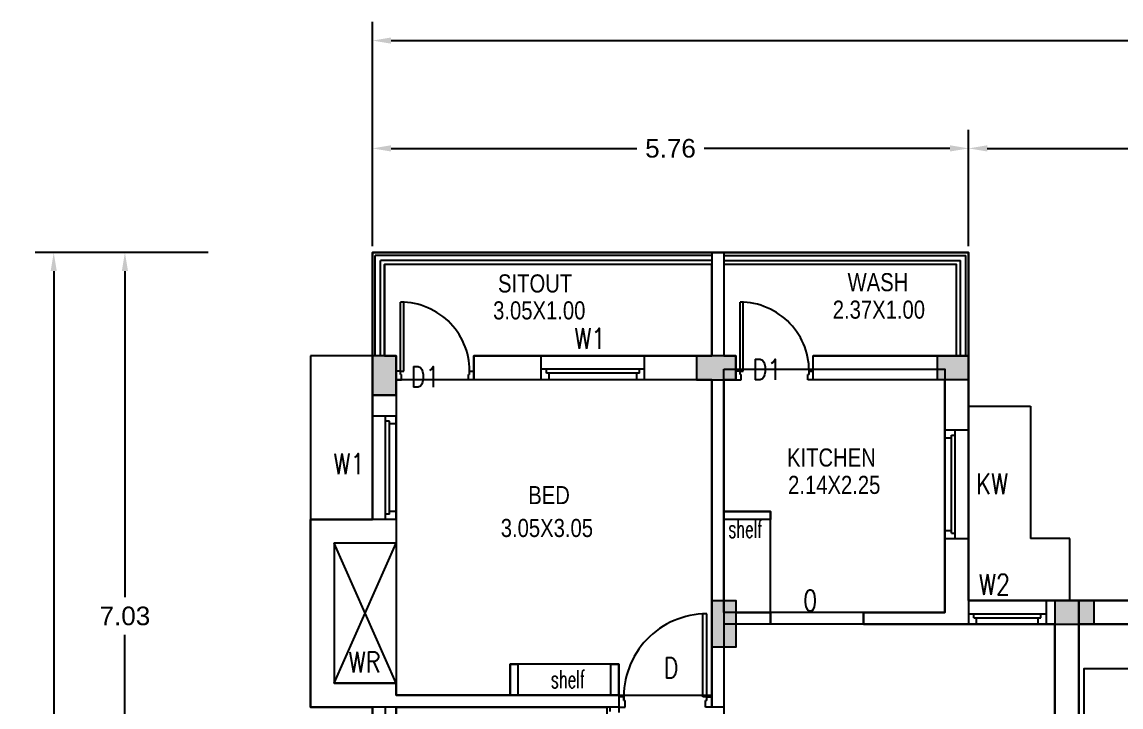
# Model space of a CAD drawing. Header units: metres. Extents: x 10 to 343, y 349 to 530.
# Drawn here: x 254.61 to 265.23, y 441.76 to 448.38 of the extents above; entities that cross this region are included whole.
import ezdxf

# ---------------------------------------------------------------- set-up
doc = ezdxf.new("R2010")
doc.units = ezdxf.units.M
for name, pattern in [('CENTER2', [1.125, 0.75, -0.125, 0.125, -0.125]), ('DASHED2', [0.375, 0.25, -0.125]), ('HIDDEN', [0.375, 0.25, -0.125])]:
    doc.linetypes.add(name, pattern=pattern)
for name, color, linetype in [('BLK_2_FLR_1_BLT_UP_AREA', 7, 'Continuous'), ('BLK_2_FLR_1_CARPET_AREA', 25, 'Continuous'), ('BLK_2_FLR_1_KITCHEN', 1, 'Continuous'), ('BLK_2_FLR_1_LIFT_1', 30, 'Continuous'), ('BLK_2_FLR_1_REGULAR_ROOM_1', 1, 'Continuous'), ('BLK_2_FLR_1_REGULAR_ROOM_3', 1, 'Continuous'), ('BLK_2_FLR_1_UNITFA_4', 234, 'Continuous'), ('BLK_2_FLR_1_WC_BATH_1', 223, 'Continuous'), ('BLK_2_FLR_2_BLT_UP_AREA', 7, 'Continuous'), ('BLK_2_FLR_2_CARPET_AREA', 25, 'Continuous'), ('BLK_2_FLR_2_KITCHEN', 1, 'Continuous'), ('BLK_2_FLR_2_LIFT_1', 30, 'Continuous'), ('BLK_2_FLR_2_REGULAR_ROOM_1', 1, 'Continuous'), ('BLK_2_FLR_2_REGULAR_ROOM_3', 1, 'Continuous'), ('BLK_2_FLR_2_UNITFA_8', 234, 'Continuous'), ('BLK_2_FLR_3_BLT_UP_AREA', 7, 'Continuous'), ('BLK_2_FLR_3_CARPET_AREA', 25, 'Continuous'), ('BLK_2_FLR_3_KITCHEN', 1, 'Continuous'), ('BLK_2_FLR_3_LIFT_1', 30, 'Continuous'), ('BLK_2_FLR_3_REGULAR_ROOM_1', 1, 'Continuous'), ('BLK_2_FLR_3_REGULAR_ROOM_3', 1, 'Continuous'), ('BLK_2_FLR_3_UNITFA_12', 234, 'Continuous'), ('BLK_2_FLR_4_BLT_UP_AREA', 7, 'Continuous'), ('BLK_2_FLR_4_CARPET_AREA', 25, 'Continuous'), ('BLK_2_FLR_4_KITCHEN', 1, 'Continuous'), ('BLK_2_FLR_4_LIFT_1', 30, 'Continuous'), ('BLK_2_FLR_4_REGULAR_ROOM_1', 1, 'Continuous'), ('BLK_2_FLR_4_REGULAR_ROOM_3', 1, 'Continuous'), ('BLK_2_FLR_4_UNITFA_16', 234, 'Continuous'), ('BLK_2_FLR_4_WC_BATH_1', 223, 'Continuous'), ('S-COLUMN HATCH', 35, 'HIDDEN'), ('S-COLUMN LINE', 41, 'HIDDEN')]:
    doc.layers.add(name, color=color, linetype=linetype)
doc.styles.add('m', font='micross.ttf', dxfattribs={"width": 0.9, "height": 350})
doc.styles.get("Standard").update_dxf_attribs({"font": 'arial.ttf'})
doc.styles.add('style13', font='romans.shx', dxfattribs={"width": 0.75, "height": 250})
doc.styles.add('style6', font='romans.shx', dxfattribs={"width": 0.8})
doc.dimstyles.get("Standard").update_dxf_attribs({"dimtxt": 0.18, "dimasz": 0.18, "dimexe": 0.18, "dimexo": 0.0625, "dimgap": 0.09, "dimtad": 0, "dimtih": 1, "dimtoh": 1, "dimzin": 0, "dimdsep": 46, "dimtxsty": 'Standard', "dimcen": 0.09, "dimadec": 0, "dimazin": 0, "dimtfac": 1, "dimtofl": 0, "dimtmove": 0, "dimatfit": 3, "dimfxl": 0, "dimtolj": 1, "dimtzin": 0, "dimarcsym": 0})

# ---------------------------------------------------------------- blocks, each defined once
blk = doc.blocks.new('A$C2FFF6C69')
at = {"layer": 'S-COLUMN HATCH', "linetype": 'ByBlock'}
for points in [[(230, -380), (0, -380), (0, 0), (230, 0)], [(5460, 0), (5760, 0), (5760, -230), (5460, -230)], [(3510, -2.328306e-10), (3510, -230.0000000002328), (3130, -230.0000000002328), (3130, -2.328306e-10)], [(3280, -2364.999999970198), (3510, -2364.999999970198), (3510, -2814.999999970197), (3280, -2814.999999970197)], [(6975.000000044703, -2364.999999922234), (6975.000000044703, -2594.999999922235), (6595.000000044703, -2594.999999922235), (6595.000000044703, -2364.999999922234)]]:
    blk.add_hatch(color=256, dxfattribs=at).paths.add_polyline_path(points)
at = {"layer": 'S-COLUMN LINE', "linetype": 'ByBlock'}
for points in [[(0, -380), (230, -380), (230, 0), (0, 0)], [(5460, 0), (5760, 0), (5760, -230), (5460, -230)], [(3510, -230.0000000002328), (3510, -2.328306e-10), (3130, -2.328306e-10), (3130, -230.0000000002328)], [(3280, -2364.999999970198), (3510, -2364.999999970198), (3510, -2814.999999970197), (3280, -2814.999999970197)], [(6975.000000044703, -2594.999999922235), (6975.000000044703, -2364.999999922234), (6595.000000044703, -2364.999999922234), (6595.000000044703, -2594.999999922235)]]:
    blk.add_lwpolyline(points, close=True, dxfattribs=at)
blk = doc.blocks.new('*D38')
at = {"color": 0, "lineweight": -2, "ltscale": 400}
for p, q in [((257.9947061836608, 446.2141564906225), (257.9947061836608, 447.3389048717753)), ((263.7547061843686, 446.2141564906225), (263.7547061843686, 447.3389048717753)), ((258.1747061836608, 447.1589048717753), (260.5509885851061, 447.1589048717753)), ((263.5747061843686, 447.1589048717753), (261.1984237829233, 447.1589048717753))]:
    blk.add_line(p, q, dxfattribs=at)
at = {"color": 0, "ltscale": 400}
for points in [[(258.1747061836608, 447.1889048717753), (258.1747061836608, 447.1289048717753), (257.9947061836608, 447.1589048717753)], [(263.5747061843686, 447.1889048717753), (263.5747061843686, 447.1289048717753), (263.7547061843686, 447.1589048717753)]]:
    blk.add_solid(points, dxfattribs=at)
at = {"layer": 'Defpoints', "color": 0, "ltscale": 400}
for p in [(263.7547061843686, 447.1589048717753), (257.9947061836608, 446.1516564906227), (263.7547061843686, 446.1516564906227)]:
    blk.add_point(p, dxfattribs=at)
at = {"color": 0, "ltscale": 400, "insert": (260.8747061840147, 447.1589048717753), "char_height": 0.18, "attachment_point": 5}
blk.add_mtext('\\A1;5.76', dxfattribs=at)
blk = doc.blocks.new('*D39')
at = {"color": 0, "lineweight": -2, "ltscale": 400}
for p, q in [((263.7547061843686, 446.2141564906225), (263.7547061843686, 447.3389048717753)), ((268.1747061842941, 446.2141564906225), (268.1747061842941, 447.3389048717753)), ((263.9347061843686, 447.1589048717753), (265.6382259660503, 447.1589048717753)), ((267.9947061842941, 447.1589048717753), (266.2911864026124, 447.1589048717753))]:
    blk.add_line(p, q, dxfattribs=at)
at = {"color": 0, "ltscale": 400}
for points in [[(263.9347061843686, 447.1889048717753), (263.9347061843686, 447.1289048717753), (263.7547061843686, 447.1589048717753)], [(267.9947061842941, 447.1889048717753), (267.9947061842941, 447.1289048717753), (268.1747061842941, 447.1589048717753)]]:
    blk.add_solid(points, dxfattribs=at)
at = {"layer": 'Defpoints', "color": 0, "ltscale": 400}
for p in [(268.1747061842941, 447.1589048717753), (263.7547061843686, 446.1516564906227), (268.1747061842941, 446.1516564906227)]:
    blk.add_point(p, dxfattribs=at)
at = {"color": 0, "ltscale": 400, "insert": (265.9647061843314, 447.1589048717753), "char_height": 0.18, "attachment_point": 5}
blk.add_mtext('\\A1;4.42', dxfattribs=at)
blk = doc.blocks.new('*D5')
at = {"color": 0, "lineweight": -2, "ltscale": 400}
for p, q in [((257.9947061836608, 446.2141564906225), (257.9947061836608, 448.3815164525832)), ((273.9347061840707, 446.2141564906225), (273.9347061840707, 448.3815164525832)), ((258.1747061836608, 448.201516452583), (265.5798426095137, 448.201516452583)), ((273.7547061840706, 448.201516452583), (266.3495697582177, 448.201516452583))]:
    blk.add_line(p, q, dxfattribs=at)
at = {"color": 0, "ltscale": 400}
for points in [[(258.1747061836608, 448.231516452583), (258.1747061836608, 448.171516452583), (257.9947061836608, 448.201516452583)], [(273.7547061840706, 448.231516452583), (273.7547061840706, 448.171516452583), (273.9347061840707, 448.201516452583)]]:
    blk.add_solid(points, dxfattribs=at)
at = {"layer": 'Defpoints', "color": 0, "ltscale": 400}
for p in [(273.9347061840707, 448.201516452583), (257.9947061836608, 446.1516564906227), (273.9347061840707, 446.1516564906227)]:
    blk.add_point(p, dxfattribs=at)
at = {"color": 0, "ltscale": 400, "insert": (265.9647061838657, 448.201516452583), "char_height": 0.18, "attachment_point": 5}
blk.add_mtext('\\A1;15.94', dxfattribs=at)
blk = doc.blocks.new('*D6')
at = {"color": 0, "lineweight": -2, "ltscale": 400}
for p, q in [((256.4072061832884, 446.1516564906228), (255.4229019541933, 446.1516564906228)), ((255.6029019541933, 445.9716564906228), (255.6029019541933, 442.8186210200569)), ((255.6029019541933, 439.3016564908277), (255.6029019541933, 442.4546919613937)), ((256.4072061842197, 439.1216564908277), (255.4229019541933, 439.1216564908277))]:
    blk.add_line(p, q, dxfattribs=at)
at = {"color": 0, "ltscale": 400}
for points in [[(255.5729019541933, 445.9716564906228), (255.6329019541933, 445.9716564906228), (255.6029019541933, 446.1516564906228)], [(255.5729019541933, 439.3016564908277), (255.6329019541933, 439.3016564908277), (255.6029019541933, 439.1216564908277)]]:
    blk.add_solid(points, dxfattribs=at)
at = {"layer": 'Defpoints', "color": 0, "ltscale": 400}
for p in [(256.4697061832884, 446.1516564906228), (255.6029019541933, 439.1216564908277), (256.4697061842197, 439.1216564908277)]:
    blk.add_point(p, dxfattribs=at)
at = {"color": 0, "ltscale": 400, "insert": (255.6029019541933, 442.6366564907251), "char_height": 0.18, "attachment_point": 5}
blk.add_mtext('\\A1;7.03', dxfattribs=at)
blk = doc.blocks.new('*D7')
at = {"color": 0, "lineweight": -2, "ltscale": 400}
for p, q in [((256.4072061832884, 446.1516564906228), (254.7350983942567, 446.1516564906228)), ((254.9150983942567, 445.9716564906228), (254.9150983942567, 436.9885596284406)), ((254.9150983942567, 427.6416564906787), (254.9150983942567, 436.6247533528608)), ((256.4072061832884, 427.4616564906787), (254.7350983942567, 427.4616564906787))]:
    blk.add_line(p, q, dxfattribs=at)
at = {"color": 0, "ltscale": 400}
for points in [[(254.8850983942567, 445.9716564906228), (254.9450983942567, 445.9716564906228), (254.9150983942567, 446.1516564906228)], [(254.8850983942567, 427.6416564906787), (254.9450983942567, 427.6416564906787), (254.9150983942567, 427.4616564906787)]]:
    blk.add_solid(points, dxfattribs=at)
at = {"layer": 'Defpoints', "color": 0, "ltscale": 400}
for p in [(256.4697061832884, 446.1516564906228), (254.9150983942567, 427.4616564906787), (256.4697061832884, 427.4616564906787)]:
    blk.add_point(p, dxfattribs=at)
at = {"color": 0, "ltscale": 400, "insert": (254.9150983942567, 436.8066564906507), "char_height": 0.18, "attachment_point": 5}
blk.add_mtext('\\A1;18.69', dxfattribs=at)

msp = doc.modelspace()

# ---------------------------------------------------------------- linework, layer by layer
at = {"ltscale": 400}
for p, q in [((261.2747061839216, 446.1516564906227), (257.9947061836608, 446.1516564906227)), ((257.9947061836608, 445.1516564906227), (257.9947061836608, 446.1516564906227)), ((261.3897061841451, 446.1516564906227), (261.2747061839216, 446.1516564906227)), ((261.2747061839216, 446.1516564906227), (261.2747061839216, 445.1516564906227)), ((261.3897061841451, 446.1516564906227), (261.3897061841451, 445.1516564906227)), ((263.7547061843686, 446.1516564906227), (261.3897061841451, 446.1516564906227)), ((263.7547061843686, 445.1516564906227), (263.7547061843686, 446.1516564906227)), ((258.0222061844431, 445.1516564906227), (258.0222061844431, 446.1241564907716)), ((261.2747061839216, 446.1241564907716), (258.0222061844431, 446.1241564907716)), ((258.0722061842569, 445.1516564906227), (258.0722061842569, 446.0741564909579)), ((261.2747061839216, 446.0741564909579), (258.0722061842569, 446.0741564909579)), ((261.2747061839216, 446.0366564908647), (258.1097061838843, 446.0366564908647)), ((258.1097061838843, 445.1516564906227), (258.1097061838843, 446.0366564908647)), ((261.3897061841451, 446.1241564907716), (263.7272061845176, 446.1241564907716)), ((261.3897061841451, 446.0741564909579), (263.6772061837726, 446.0741564909579)), ((263.6397061841451, 446.0366564908647), (261.3897061841451, 446.0366564908647)), ((263.6397061841451, 445.1516564906227), (263.6397061841451, 446.0366564908647)), ((263.6772061837726, 445.1516564906227), (263.6772061837726, 446.0741564909579)), ((263.7272061845176, 445.1516564906227), (263.7272061845176, 446.1241564907716)), ((258.2247061841079, 445.1516564906227), (257.9947061836608, 445.1516564906227)), ((257.9947061836608, 444.7716564907343), (257.9947061836608, 445.1516564906227)), ((258.2247061841079, 444.7716564907343), (258.2247061841079, 445.1516564906227)), ((258.9747061841078, 445.1516564906227), (258.9747061841078, 444.9216564906412)), ((259.6247061844804, 445.1516564906227), (258.9747061841078, 445.1516564906227)), ((259.6247061844804, 444.9216564906412), (259.6247061844804, 445.1516564906227)), ((259.6247061844804, 444.9216564906412), (259.6247061844804, 445.1516564910882)), ((261.2747061839216, 445.1516564906227), (260.6247061844804, 445.1516564906227)), ((260.6247061844804, 444.9216564906412), (260.6247061844804, 445.1516564906227)), ((261.5047061834373, 445.1516564906227), (261.3897061841451, 445.1516564906227)), ((261.5047061834373, 444.9216564906412), (261.5047061834373, 445.1516564906227)), ((263.7547061834373, 445.1516564906227), (262.2547061843686, 445.1516564906227)), ((262.2547061843686, 444.9216564906412), (262.2547061843686, 445.1516564906227)), ((263.7547061843686, 445.1516564906227), (263.7547061843686, 444.4366564907716)), ((259.6247061844804, 444.9216564906412), (258.9747061841078, 444.9216564906412)), ((261.2747061839216, 444.9216564906412), (260.6247061844804, 444.9216564906412)), ((261.2747061839216, 444.9216564906412), (261.2747061839216, 441.756656490604)), ((261.3897061841451, 444.9216564906412), (261.3897061841451, 441.756656490604)), ((261.5047061834373, 444.9216564906412), (261.3897061841451, 444.9216564906412)), ((263.5247061839216, 444.9216564906412), (262.2547061843686, 444.9216564906412)), ((263.5247061839216, 444.9216564906412), (263.5247061839216, 444.4366564907716)), ((258.2247061841079, 444.7716564907343), (257.9947061836608, 444.7716564907343)), ((257.9947061836608, 444.5716564910137), (257.9947061836608, 444.7716564907343)), ((258.2247061841079, 444.7716564907343), (258.2247061841079, 444.5716564910137)), ((257.9947061836608, 444.5716564910137), (258.2247061841079, 444.5716564910137)), ((263.5247061839216, 444.4366564907716), (263.7547061843686, 444.4366564907716)), ((263.5247061839216, 444.4366564907716), (263.7547061843686, 444.4366564907716)), ((261.3897061841451, 443.6466564907343), (261.8397061843314, 443.6466564907343)), ((261.8397061843314, 443.6466564907343), (261.3897061841451, 443.6466564907343)), ((261.8397061843314, 443.6466564907343), (261.3897061841451, 443.6466564907343)), ((261.8397061843314, 443.5716564910137), (261.8397061843314, 443.6466564907343)), ((257.3947061840333, 443.5716564910137), (257.3947061840333, 441.756656490604)), ((258.2247061841079, 443.5716564910137), (257.3947061840333, 443.5716564910137)), ((258.2247061841079, 443.5716564910137), (258.2247061841079, 443.3416564910324)), ((261.8397061843314, 443.5716564910137), (261.3897061841451, 443.5716564910137)), ((261.8397061843314, 442.6716564906412), (261.8397061843314, 443.5716564910137)), ((263.5247061839216, 443.3866564909578), (263.5247061839216, 442.6716564906412)), ((263.5247061839216, 443.3866564909578), (263.7547061843686, 443.3866564909578)), ((263.7547061843686, 443.3866564909578), (263.7547061843686, 442.5566564908833)), ((257.6247061844804, 443.3416564910324), (257.6247061844804, 441.986656491051)), ((258.2247061841079, 443.3416564910324), (257.6247061844804, 443.3416564910324)), ((264.5897061843314, 442.7866564908647), (264.5897061843314, 439.4666564910323)), ((264.5897061843314, 442.7866564908647), (264.8197061838471, 442.7866564908647)), ((264.8197061838471, 442.7866564908647), (264.8197061838471, 439.4666564910323)), ((267.1097061838843, 442.7866564908647), (264.8197061838471, 442.7866564908647)), ((261.8397061843314, 442.6716564906412), (261.5047061834373, 442.6716564906412)), ((261.8397061843314, 442.5566564908833), (261.8397061843314, 442.6716564906412)), ((262.7397061837726, 442.6716564906412), (262.7397061837726, 442.5566564908833)), ((262.7397061837726, 442.6716564906412), (263.5247061839216, 442.6716564906412)), ((262.7397061837726, 442.6716564906412), (262.7397061837726, 442.5566564908833)), ((262.7397061837726, 442.6716564906412), (263.5247061839216, 442.6716564906412)), ((261.8397061843314, 442.5566564908833), (261.5047061834373, 442.5566564908833)), ((262.7397061837726, 442.5566564908833), (263.7547061834373, 442.5566564908833)), ((262.7397061837726, 442.5566564908833), (263.7547061834373, 442.5566564908833)), ((267.1097061838843, 442.5566564908833), (264.8197061838471, 442.5566564908833)), ((259.3247061837353, 442.1716564906412), (259.3247061837353, 441.8716564908274)), ((259.3997061839216, 442.1716564906412), (259.3247061837353, 442.1716564906412)), ((260.2997061842941, 442.1716564906412), (259.3997061839216, 442.1716564906412)), ((259.3997061839216, 442.1716564906412), (259.3997061839216, 441.8716564908274)), ((260.2997061842941, 441.8716564908274), (260.2997061842941, 442.1716564906412)), ((260.3747061844804, 442.1716564906412), (260.2997061842941, 442.1716564906412)), ((260.3747061844804, 441.8716564908274), (260.3747061844804, 442.1716564906412)), ((258.2247061841079, 441.986656491051), (257.6247061844804, 441.986656491051)), ((258.2247061841079, 441.8716564908274), (258.2247061841079, 441.986656491051)), ((260.3747061844804, 441.8716564908274), (258.2247061841079, 441.8716564908274)), ((260.3747061844804, 441.8716564908274), (260.3747061844804, 441.756656490604)), ((260.3747061844804, 441.756656490604), (257.3947061840333, 441.756656490604)), ((261.3897061841451, 441.756656490604), (261.2747061839216, 441.756656490604))]:
    msp.add_line(p, q, dxfattribs=at)
for p, q in [((258.266372850777, 445.0049898239845), (258.266372850731, 445.6723884517974)), ((258.2976228507808, 445.0049898239845), (258.2976228507396, 445.6716564317493)), ((261.5463728501065, 445.0049898239845), (261.5463728500604, 445.6723884517974)), ((261.5776228501102, 445.0049898239845), (261.577622850069, 445.6716564317493)), ((260.6247061844804, 445.1516564906227), (259.6247061844804, 445.1516564910882)), ((258.2663728507795, 445.0049898239845), (258.2247061841079, 445.0049898239845)), ((258.2663728507795, 444.9737398239808), (258.2663728507795, 445.0049898239845)), ((258.266372850777, 445.0049898239845), (258.2976228507808, 445.0049898239845)), ((258.2663728507795, 444.9737398239808), (258.2767895174474, 444.9737398239808)), ((258.2767895174474, 444.9216564906412), (258.2767895174474, 444.9737398239808)), ((258.9330395175256, 444.9737398239808), (258.9226228508577, 444.9737398239808)), ((258.9226228508577, 444.9216564906412), (258.9226228508577, 444.9737398239808)), ((258.9330395175256, 445.0049898239845), (258.9747061841972, 445.0049898239845)), ((258.9330395175256, 444.9737398239808), (258.9330395175256, 445.0049898239845)), ((260.6247061844804, 445.0238787130103), (259.6247061844804, 445.0238787130103)), ((259.6758172949665, 444.985545379913), (259.6758172949665, 445.0238787130103)), ((260.5735950730629, 444.985545379913), (259.6758172949665, 444.985545379913)), ((259.7013728506752, 444.9216564906412), (259.7013728506752, 444.985545379913)), ((260.5480395173543, 444.9216564906412), (260.5480395173543, 444.985545379913)), ((260.5735950730629, 444.985545379913), (260.5735950730629, 445.0238787130103)), ((261.5463728501089, 445.0049898239845), (261.5047061834373, 445.0049898239845)), ((261.5463728501089, 444.9737398239808), (261.5463728501089, 445.0049898239845)), ((261.5463728501065, 445.0049898239845), (261.5776228501102, 445.0049898239845)), ((261.5463728501089, 444.9737398239808), (261.5567895167769, 444.9737398239808)), ((261.5567895167769, 444.9216564906412), (261.5567895167769, 444.9737398239808)), ((262.2130395168551, 444.9737398239808), (262.2026228501872, 444.9737398239808)), ((262.2026228501872, 444.9216564906412), (262.2026228501872, 444.9737398239808)), ((262.2130395168551, 445.0049898239845), (262.2547061835267, 445.0049898239845)), ((262.2130395168551, 444.9737398239808), (262.2130395168551, 445.0049898239845)), ((258.2247061841079, 444.9216564906412), (258.2767895174474, 444.9216564906412)), ((258.9747061841972, 444.9216564906412), (258.9226228508577, 444.9216564906412)), ((260.6247061844804, 444.9216564906412), (259.6247061844804, 444.9216564906412)), ((261.5047061834373, 444.9216564906412), (261.5567895167769, 444.9216564906412)), ((262.2547061835267, 444.9216564906412), (262.2026228501872, 444.9216564906412)), ((257.9947061836608, 443.5716564910137), (257.9947061836608, 444.5716564910137)), ((258.1224839622044, 443.5716564910137), (258.1224839622044, 444.5716564910137)), ((258.2247061841079, 443.5716564910137), (258.2247061841079, 444.5716564910137)), ((258.1608172953017, 444.5205453795963), (258.1224839622044, 444.5205453795963)), ((258.1608172953017, 443.6227676019655), (258.1608172953017, 444.5205453795963)), ((258.2247061841079, 444.4949898243534), (258.1608172953017, 444.4949898243534)), ((263.5247061839216, 443.3866564909578), (263.5247061839216, 444.4366564907716)), ((263.6269284058251, 443.3866564909578), (263.6269284067564, 444.4366564907716)), ((263.7547061843686, 443.3866564909578), (263.7547061843686, 444.4366564907716)), ((263.5247061839216, 444.3599898241111), (263.5885950727277, 444.3599898241111)), ((263.5885950727277, 443.4377676019096), (263.5885950727277, 444.3855453798199)), ((263.5885950727277, 444.3855453798199), (263.6269284067564, 444.3855453798199)), ((258.1608172953017, 443.6227676019655), (258.1224839622044, 443.6227676019655)), ((258.2247061841079, 443.6483231576742), (258.1608172953017, 443.6483231576742)), ((263.5247061839216, 443.4633231576183), (263.5885950727277, 443.4633231576183)), ((263.5885950727277, 443.4377676019096), (263.6269284067564, 443.4377676019096)), ((263.7547061843686, 442.7866564908647), (264.5047061843686, 442.7866564908647)), ((261.1872061839245, 441.856656490604), (261.1872061839739, 442.6566564198263)), ((261.2247061839245, 441.856656490604), (261.2247061839798, 442.6575348438842)), ((263.7547061843686, 442.6588787132525), (264.5047061843686, 442.6588787132525)), ((263.8058172948547, 442.6205453796894), (263.8058172948547, 442.6588787132525)), ((264.4535950729512, 442.6205453796894), (264.4535950729512, 442.6588787132525)), ((263.7547061843686, 442.5566564908833), (264.5047061843686, 442.5566564908833)), ((263.8058172948547, 442.6205453796894), (264.4535950729512, 442.6205453796894)), ((263.8313728505634, 442.5566564908833), (263.8313728505634, 442.6205453796894)), ((264.4280395172425, 442.5566564908833), (264.4280395172425, 442.6205453796894)), ((260.4247061839215, 441.856656490604), (260.3747061839216, 441.856656490604)), ((260.4247061839215, 441.8191564906039), (260.4247061839215, 441.856656490604)), ((260.4247061839215, 441.8191564906039), (260.4372061839216, 441.8191564906039)), ((260.4372061839216, 441.756656490604), (260.4372061839216, 441.8191564906039)), ((261.2247061839245, 441.856656490604), (261.1872061839245, 441.856656490604)), ((261.2247061839216, 441.8191564906039), (261.2122061839216, 441.8191564906039)), ((261.2122061839216, 441.756656490604), (261.2122061839216, 441.8191564906039)), ((261.2247061839216, 441.856656490604), (261.2747061839216, 441.856656490604)), ((261.2247061839216, 441.8191564906039), (261.2247061839216, 441.856656490604)), ((257.9947061836608, 441.0066564906039), (257.9947061836608, 441.756656490604)), ((258.2247061841079, 441.0066564906039), (258.2247061841079, 441.756656490604)), ((260.2913728511371, 441.7149898239323), (260.2913728511371, 441.756656490604)), ((260.3747061839216, 441.756656490604), (260.4372061839216, 441.756656490604)), ((260.3747061844804, 441.756656490604), (260.3747061844804, 441.7045731572644)), ((261.2747061839216, 441.756656490604), (261.2122061839216, 441.756656490604))]:
    msp.add_line(p, q)
at = {"linetype": 'DASHED2', "ltscale": 400}
for p, q in [((257.9947061836608, 445.1516564906227), (257.3947061840333, 445.1516564906227)), ((257.3947061840333, 445.1516564906227), (257.3947061840333, 443.5716564910137)), ((263.7547061843686, 444.666656490753), (264.3547061839961, 444.666656490753)), ((264.3547061839961, 444.666656490753), (264.3547061839961, 443.3866564909578)), ((264.7347061838843, 443.3866564904922), (264.3547061839961, 443.3866564904922)), ((264.7347061838843, 442.7866564908647), (264.7347061838843, 443.3866564904922)), ((258.1224839622044, 441.0066564906039), (258.1224839622044, 441.756656490604))]:
    msp.add_line(p, q, dxfattribs=at)
at = {"linetype": 'CENTER2', "ltscale": 400}
for p, q in [((257.6247061844804, 441.986656491051), (258.2247061841079, 443.3416564910324)), ((258.2247061841079, 441.986656491051), (257.6247061844804, 443.3416564910324))]:
    msp.add_line(p, q, dxfattribs=at)
at = {"ltscale": 400}
for points in [[(261.3897061841451, 445.1516564906227), (261.5047061843686, 445.1516564906227), (261.5047061843686, 444.9216564906412), (261.3897061841451, 444.9216564906412)], [(261.3897061841451, 445.1516564906227), (261.5047061834373, 445.1516564906227), (261.5047061834373, 444.9216564906412), (261.3897061841451, 444.9216564906412)], [(261.3897061841451, 445.1516564906227), (261.5047061834373, 445.1516564906227), (261.5047061834373, 444.9216564906412), (261.3897061841451, 444.9216564906412)], [(264.5897061843314, 442.7866564908647), (264.5047061843686, 442.7866564908647), (264.5047061843686, 442.5566564908833), (264.5897061843314, 442.5566564908833)]]:
    msp.add_lwpolyline(points, dxfattribs=at)
msp.add_lwpolyline([(267.0597061840706, 442.127157561353), (264.8697061836608, 442.127157561353), (264.8697061836608, 440.3166564911255), (267.0597061840706, 440.3166564911255)], close=True, dxfattribs=at)
at = {"linetype": 'HIDDEN', "ltscale": 400}
for centre, radius, start, end in [((258.2663728100584, 445.004989728844), 0.6673987229517584, 357.3162332037298, 89.99999652602087), ((261.5463728093878, 445.004989728844), 0.6673987229517584, 357.3162332037298, 89.99999652602087), ((261.2247062327869, 441.8566563764354), 0.8008784674466379, 90.00000347405731, 182.6837667962738)]:
    msp.add_arc(centre, radius, start, end, dxfattribs=at)
at = {"layer": 'BLK_2_FLR_1_BLT_UP_AREA', "color": 7}
msp.add_lwpolyline([(257.9947061836608, 439.1216564908274), (257.9947061836608, 441.756656490604), (257.3947061840333, 441.756656490604), (257.3947061840333, 443.5716564910137), (257.9947061836608, 443.5716564910137), (257.9947061836608, 446.1516564906227), (257.9947061836608, 446.1516564906227), (263.7547061843686, 446.1516564906227), (263.7547061843686, 442.7866564908647), (268.1747061842941, 442.7866564908647), (268.1747061842941, 446.1516564906227), (273.9347061840707, 446.1516564906227), (273.9347061840707, 443.5716564910137), (274.5347061836981, 443.5716564910137), (274.5347061836981, 441.756656490604), (273.9347061840707, 441.756656490604), (273.9347061840707, 439.1216564908274)], dxfattribs=at)
at = {"layer": 'BLK_2_FLR_1_CARPET_AREA', "color": 7, "ltscale": 400}
msp.add_lwpolyline([(264.5897061837055, 439.4666564910324), (264.5897061837055, 442.5566564907003), (262.7397061840781, 442.5566564908833), (262.7397061840781, 442.6716564906412), (263.524706184227, 442.6716564906412), (263.524706184227, 444.9216564906225), (262.2547061838322, 444.9216564906412), (262.2547061837428, 445.1516564906227), (263.6397061844506, 445.1516564906227), (263.6397061844506, 446.0366564908647), (261.3897061844506, 446.0366564908647), (261.3897061844506, 445.1516564906227), (261.5047061839663, 445.1516564906223), (261.5047061839663, 444.9216564906224), (261.3897061844506, 444.9216564906224), (261.3897061835193, 443.6466564907343), (261.8397061837055, 443.6466564907343), (261.8397061837055, 443.5716564910137), (261.3897061844506, 443.5716564910137), (261.3897061844506, 442.7866564906524), (261.5047061839663, 442.7866564906524), (261.5047061839663, 442.6716564906412), (261.8397061837055, 442.6716564906412), (261.8397061837055, 442.5566564908833), (261.5047061839663, 442.5566564908833), (261.5047061839663, 442.3366564906523), (261.3897061844506, 442.3366564906523), (261.3897061844506, 441.756656490604), (261.2747061842271, 441.7566564906039), (261.2747061842271, 444.9216564906224), (258.9747061845027, 444.9216564906412), (258.9747061844133, 445.1516564906227), (261.2747061842271, 445.1516564906227), (261.2747061842271, 446.0366564908647), (258.1097061841898, 446.0366564908647), (258.1097061841898, 445.1516564906227), (258.2247061839663, 445.1516564906227), (258.2247061844133, 443.3416564910324), (257.6247061838545, 443.3416564910324), (257.6247061838545, 441.986656491051), (258.224706183482, 441.986656491051), (258.2247061844133, 441.8716564908274), (259.3247061840408, 441.8716564908274), (259.3247061840408, 442.1716564906412), (259.3997061842271, 442.1716564906412), (259.3997061842271, 441.8716564908274), (260.2997061836683, 441.8716564908274), (260.2997061836683, 442.1716564906412), (260.3747061842271, 442.1716564906412), (260.3747061842271, 441.756656490604), (258.2247061844133, 441.756656490604), (258.2247061844133, 440.5566564908832)], dxfattribs=at)
at = {"layer": 'BLK_2_FLR_1_KITCHEN', "color": 1, "ltscale": 0.5}
msp.add_lwpolyline([(261.3897061841451, 445.022994236255), (263.5247061839216, 445.022994236255), (263.5247061839216, 442.6716564906412), (261.3897061841451, 442.6716564906412)], close=True, dxfattribs=at)
at = {"layer": 'BLK_2_FLR_1_LIFT_1', "color": 30}
msp.add_lwpolyline([(264.8197061838471, 442.5566564910561), (267.1097061838843, 442.5566564910561), (267.1097061838843, 440.2666564916676), (264.8197061838471, 440.2666564916676)], close=True, dxfattribs=at)
at = {"layer": 'BLK_2_FLR_1_REGULAR_ROOM_1', "color": 1, "ltscale": 0.5}
msp.add_lwpolyline([(261.3897061836981, 438.2866564908647), (264.5897061832585, 438.2866564908647), (264.5897061832585, 442.5566564907003), (261.3897061836981, 442.5566564907003)], close=True, dxfattribs=at)
at = {"layer": 'BLK_2_FLR_1_REGULAR_ROOM_3', "color": 1, "ltscale": 0.5}
msp.add_lwpolyline([(258.2247061836608, 441.8716564908274), (261.2747061834745, 441.8716564908274), (261.2747061834745, 444.9216564906224), (258.2247061836608, 444.9216564906224)], close=True, dxfattribs=at)
at = {"layer": 'BLK_2_FLR_1_UNITFA_4', "color": 234, "ltscale": 0.5}
msp.add_lwpolyline([(258.1097061838843, 436.6916564911255), (258.1097061838196, 436.9916563778388), (259.6347063610975, 436.9916564531177), (259.6347060073515, 436.3916565284855), (261.5047061843686, 436.3916564532066), (261.5047061843686, 438.0566564156045), (264.8197061838471, 438.0566564156045), (264.8197061838471, 442.7866564154214), (263.7547061843686, 442.7866564154214), (263.7547061843686, 446.1516564153437), (257.9947061836608, 446.1516564906227), (257.9947061836608, 443.5716564910137), (257.3947061840333, 443.5716564910138), (257.3947061840333, 441.756656490604), (257.9947061836608, 441.7566564153251), (257.9947061836608, 439.1216564155485), (256.4697061842196, 439.1216564908274), (256.4697061836143, 436.6916564153809), (258.1097061838843, 436.6916564911255), (258.1097061841899, 436.6916564911255)], close=True, dxfattribs=at)
at = {"layer": 'BLK_2_FLR_1_WC_BATH_1', "color": 223, "ltscale": 0.5}
msp.add_lwpolyline([(260.259706183631, 441.756656490604), (260.259706183631, 440.3866564909579), (258.2247061841079, 440.3866564909579), (258.2247061841079, 441.756656490604)], close=True, dxfattribs=at)
at = {"layer": 'BLK_2_FLR_2_BLT_UP_AREA', "color": 7}
msp.add_lwpolyline([(257.3947061840333, 441.7566564153251), (257.3947061840333, 443.5716564157348), (257.9947061836608, 443.5716564157348), (257.9947061836608, 446.1516564153437), (257.9947061836608, 446.1516564153437), (263.7547061843686, 446.1516564153437), (263.7547061843686, 442.7866564155858), (268.1747061842941, 442.7866564155858), (268.1747061842941, 446.1516564153437), (273.934706184071, 446.1516564153437), (273.934706184071, 443.5716564157348), (274.5347061836985, 443.5716564157348), (274.5347061836985, 441.7566564153251)], dxfattribs=at)
at = {"layer": 'BLK_2_FLR_2_CARPET_AREA', "color": 7, "ltscale": 400}
for points in [[(261.2747061842272, 441.7566564153248), (261.2747061842272, 444.9216564153432), (258.974706184503, 444.9216564153623), (258.9747061844134, 445.1516564153437), (261.2747061842272, 445.1516564153437), (261.2747061842272, 446.0366564155858), (258.1097061841899, 446.0366564155858), (258.1097061841899, 445.1516564153437), (258.2247061839664, 445.1516564153437), (258.2247061844134, 443.3416564157535), (257.6247061838547, 443.3416564157535), (257.6247061838547, 441.9866564157721), (258.2247061834821, 441.9866564157721), (258.2247061844134, 441.8716564155486), (259.3247061840409, 441.8716564155486), (259.3247061840409, 442.1716564153623), (259.3997061842272, 442.1716564153623), (259.3997061842272, 441.8716564155486), (260.2997061836684, 441.8716564155486), (260.2997061836684, 442.1716564153623), (260.3747061842276, 442.1716564153623), (260.3747061842276, 441.7566564153251)], [(264.5897061837056, 439.4666564157534), (264.5897061837056, 442.5566564154213), (262.7397061840782, 442.5566564156045), (262.7397061840782, 442.6716564153623), (263.5247061842272, 442.6716564153623), (263.5247061842272, 444.9216564153437), (262.2547061838325, 444.9216564153623), (262.2547061837429, 445.1516564153437), (263.6397061844507, 445.1516564153437), (263.6397061844507, 446.0366564155858), (261.3897061844507, 446.0366564155858), (261.3897061844507, 445.1516564153437), (261.5047061839666, 445.1516564153433), (261.5047061839666, 444.9216564153432), (261.3897061844507, 444.9216564153432), (261.3897061835193, 443.6466564154555), (261.8397061837056, 443.6466564154555), (261.8397061837056, 443.5716564157348), (261.3897061844507, 443.5716564157348), (261.3897061844507, 442.7866564153736), (261.5047061839666, 442.7866564153736), (261.5047061839666, 442.6716564153623), (261.8397061837056, 442.6716564153623), (261.8397061837056, 442.5566564156045), (261.5047061839666, 442.5566564156045), (261.5047061839666, 442.3366564153734), (261.3897061844507, 442.3366564153734), (261.3897061844507, 441.7566564153251)]]:
    msp.add_lwpolyline(points, dxfattribs=at)
at = {"layer": 'BLK_2_FLR_2_KITCHEN', "color": 1, "ltscale": 0.5}
msp.add_lwpolyline([(261.3897061841451, 445.0229941609761), (263.5247061839216, 445.0229941609761), (263.5247061839216, 442.6716564153623), (261.3897061841451, 442.6716564153623)], close=True, dxfattribs=at)
at = {"layer": 'BLK_2_FLR_2_LIFT_1', "color": 30}
msp.add_lwpolyline([(264.8197061838471, 442.5566564157772), (267.1097061838843, 442.5566564157772), (267.1097061838843, 440.2666564163885), (264.8197061838471, 440.2666564163885)], close=True, dxfattribs=at)
at = {"layer": 'BLK_2_FLR_2_REGULAR_ROOM_1', "color": 1, "ltscale": 0.5}
msp.add_lwpolyline([(261.3897061836985, 438.2866564155858), (264.5897061832586, 438.2866564155858), (264.5897061832586, 442.5566564154213), (261.3897061836985, 442.5566564154213)], close=True, dxfattribs=at)
at = {"layer": 'BLK_2_FLR_2_REGULAR_ROOM_3', "color": 1, "ltscale": 0.5}
msp.add_lwpolyline([(258.2247061836613, 441.8716564155486), (261.274706183475, 441.8716564155486), (261.274706183475, 444.9216564153432), (258.2247061836613, 444.9216564153432)], close=True, dxfattribs=at)
at = {"layer": 'BLK_2_FLR_2_UNITFA_8', "color": 234, "ltscale": 0.5}
msp.add_lwpolyline([(258.1097061838843, 436.6916564911255), (258.1097061838196, 436.9916563778388), (259.6347063610975, 436.9916564531177), (259.6347060073515, 436.3916565284855), (261.5047061843686, 436.3916564532066), (261.5047061843686, 438.0566564156045), (264.8197061838471, 438.0566564156045), (264.8197061838471, 442.7866564154214), (263.7547061843686, 442.7866564154214), (263.7547061843686, 446.1516564153437), (257.9947061836608, 446.1516564906227), (257.9947061836608, 443.5716564910137), (257.3947061840333, 443.5716564910138), (257.3947061840333, 441.756656490604), (257.9947061836608, 441.7566564153251), (257.9947061836608, 439.1216564155485), (256.4697061842196, 439.1216564908274), (256.4697061836143, 436.6916564153809), (258.1097061838843, 436.6916564911255), (258.1097061841899, 436.6916564911255)], close=True, dxfattribs=at)
at = {"layer": 'BLK_2_FLR_3_BLT_UP_AREA', "color": 7}
msp.add_lwpolyline([(257.3947061840333, 441.7566564529645), (257.3947061840333, 443.5716564533743), (257.9947061836608, 443.5716564533743), (257.9947061836608, 446.1516564529831), (257.9947061836608, 446.1516564529831), (263.7547061843686, 446.1516564529831), (263.7547061843686, 442.7866564532252), (268.1747061842941, 442.7866564532252), (268.1747061842941, 446.1516564529831), (273.934706184071, 446.1516564529831), (273.934706184071, 443.5716564533743), (274.5347061836985, 443.5716564533743), (274.5347061836985, 441.7566564529645)], dxfattribs=at)
at = {"layer": 'BLK_2_FLR_3_CARPET_AREA', "color": 7, "ltscale": 400}
for points in [[(261.2747061842272, 441.7566564529643), (261.2747061842272, 444.9216564529827), (258.974706184503, 444.9216564530018), (258.9747061844134, 445.1516564529831), (261.2747061842272, 445.1516564529831), (261.2747061842272, 446.0366564532253), (258.1097061841899, 446.0366564532253), (258.1097061841899, 445.1516564529831), (258.2247061839664, 445.1516564529831), (258.2247061844134, 443.3416564533929), (257.6247061838547, 443.3416564533929), (257.6247061838547, 441.9866564534116), (258.2247061834821, 441.9866564534116), (258.2247061844134, 441.871656453188), (259.3247061840409, 441.871656453188), (259.3247061840409, 442.1716564530018), (259.3997061842272, 442.1716564530018), (259.3997061842272, 441.871656453188), (260.2997061836684, 441.871656453188), (260.2997061836684, 442.1716564530018), (260.3747061842276, 442.1716564530018), (260.3747061842276, 441.7566564529645)], [(264.5897061837056, 439.4666564533929), (264.5897061837056, 442.5566564530608), (262.7397061840782, 442.5566564532439), (262.7397061840782, 442.6716564530018), (263.5247061842272, 442.6716564530018), (263.5247061842272, 444.9216564529831), (262.2547061838325, 444.9216564530018), (262.2547061837429, 445.1516564529831), (263.6397061844507, 445.1516564529831), (263.6397061844507, 446.0366564532253), (261.3897061844507, 446.0366564532253), (261.3897061844507, 445.1516564529831), (261.5047061839666, 445.1516564529827), (261.5047061839666, 444.9216564529827), (261.3897061844507, 444.9216564529827), (261.3897061835193, 443.6466564530949), (261.8397061837056, 443.6466564530949), (261.8397061837056, 443.5716564533743), (261.3897061844507, 443.5716564533743), (261.3897061844507, 442.7866564530128), (261.5047061839666, 442.7866564530128), (261.5047061839666, 442.6716564530018), (261.8397061837056, 442.6716564530018), (261.8397061837056, 442.5566564532439), (261.5047061839666, 442.5566564532439), (261.5047061839666, 442.3366564530128), (261.3897061844507, 442.3366564530128), (261.3897061844507, 441.7566564529645)]]:
    msp.add_lwpolyline(points, dxfattribs=at)
at = {"layer": 'BLK_2_FLR_3_KITCHEN', "color": 1, "ltscale": 0.5}
msp.add_lwpolyline([(261.3897061841451, 445.0229941986155), (263.5247061839216, 445.0229941986155), (263.5247061839216, 442.6716564530018), (261.3897061841451, 442.6716564530018)], close=True, dxfattribs=at)
at = {"layer": 'BLK_2_FLR_3_LIFT_1', "color": 30}
msp.add_lwpolyline([(264.8197061838471, 442.5566564534167), (267.1097061838843, 442.5566564534167), (267.1097061838843, 440.2666564540278), (264.8197061838471, 440.2666564540278)], close=True, dxfattribs=at)
at = {"layer": 'BLK_2_FLR_3_REGULAR_ROOM_1', "color": 1, "ltscale": 0.5}
msp.add_lwpolyline([(261.3897061836985, 438.2866564532252), (264.5897061832586, 438.2866564532252), (264.5897061832586, 442.5566564530608), (261.3897061836985, 442.5566564530608)], close=True, dxfattribs=at)
at = {"layer": 'BLK_2_FLR_3_REGULAR_ROOM_3', "color": 1, "ltscale": 0.5}
msp.add_lwpolyline([(258.2247061836613, 441.871656453188), (261.274706183475, 441.871656453188), (261.274706183475, 444.9216564529827), (258.2247061836613, 444.9216564529827)], close=True, dxfattribs=at)
at = {"layer": 'BLK_2_FLR_3_UNITFA_12', "color": 234, "ltscale": 0.5}
msp.add_lwpolyline([(258.1097061838843, 436.6916564911255), (258.1097061838196, 436.9916563778388), (259.6347063610975, 436.9916564531177), (259.6347060073515, 436.3916565284855), (261.5047061843686, 436.3916564532066), (261.5047061843686, 438.0566564156045), (264.8197061838471, 438.0566564156045), (264.8197061838471, 442.7866564154214), (263.7547061843686, 442.7866564154214), (263.7547061843686, 446.1516564153437), (257.9947061836608, 446.1516564906227), (257.9947061836608, 443.5716564910137), (257.3947061840333, 443.5716564910138), (257.3947061840333, 441.756656490604), (257.9947061836608, 441.7566564153251), (257.9947061836608, 439.1216564155485), (256.4697061842196, 439.1216564908274), (256.4697061836143, 436.6916564153809), (258.1097061838843, 436.6916564911255), (258.1097061841899, 436.6916564911255)], close=True, dxfattribs=at)
at = {"layer": 'BLK_2_FLR_4_BLT_UP_AREA', "color": 7}
msp.add_lwpolyline([(257.9947061836608, 439.1216564908274), (257.9947061836608, 441.756656490604), (257.3947061840333, 441.756656490604), (257.3947061840333, 443.5716564910137), (257.9947061836608, 443.5716564910137), (257.9947061836608, 446.1516564906227), (257.9947061836608, 446.1516564906227), (263.7547061843686, 446.1516564906227), (263.7547061843686, 442.7866564908647), (268.1747061842941, 442.7866564908647), (268.1747061842941, 446.1516564906227), (273.934706184071, 446.1516564906227), (273.934706184071, 443.5716564910137), (274.5347061836985, 443.5716564910137), (274.5347061836985, 441.756656490604), (273.934706184071, 441.756656490604), (273.934706184071, 439.1216564908274)], dxfattribs=at)
at = {"layer": 'BLK_2_FLR_4_CARPET_AREA', "color": 7, "ltscale": 400}
msp.add_lwpolyline([(264.5897061837056, 439.4666564910323), (264.5897061837056, 442.5566564907003), (262.7397061840782, 442.5566564908833), (262.7397061840782, 442.6716564906412), (263.5247061842272, 442.6716564906412), (263.5247061842272, 444.9216564906225), (262.2547061838325, 444.9216564906412), (262.2547061837429, 445.1516564906227), (263.6397061844507, 445.1516564906227), (263.6397061844507, 446.0366564908647), (261.3897061844507, 446.0366564908647), (261.3897061844507, 445.1516564906227), (261.5047061839666, 445.1516564906221), (261.5047061839666, 444.9216564906221), (261.3897061844507, 444.9216564906221), (261.3897061835193, 443.6466564907343), (261.8397061837056, 443.6466564907343), (261.8397061837056, 443.5716564910137), (261.3897061844507, 443.5716564910137), (261.3897061844507, 442.7866564906524), (261.5047061839666, 442.7866564906524), (261.5047061839666, 442.6716564906412), (261.8397061837056, 442.6716564906412), (261.8397061837056, 442.5566564908833), (261.5047061839666, 442.5566564908833), (261.5047061839666, 442.3366564906523), (261.3897061844507, 442.3366564906523), (261.3897061844507, 441.756656490604), (261.2747061842272, 441.7566564906037), (261.2747061842272, 444.9216564906221), (258.974706184503, 444.9216564906412), (258.9747061844134, 445.1516564906227), (261.2747061842272, 445.1516564906227), (261.2747061842272, 446.0366564908647), (258.1097061841899, 446.0366564908647), (258.1097061841899, 445.1516564906227), (258.2247061839664, 445.1516564906227), (258.2247061844134, 443.3416564910324), (257.6247061838547, 443.3416564910324), (257.6247061838547, 441.986656491051), (258.2247061834821, 441.986656491051), (258.2247061844134, 441.8716564908274), (259.3247061840409, 441.8716564908274), (259.3247061840409, 442.1716564906412), (259.3997061842272, 442.1716564906412), (259.3997061842272, 441.8716564908274), (260.2997061836684, 441.8716564908274), (260.2997061836684, 442.1716564906412), (260.3747061842276, 442.1716564906412), (260.3747061842276, 441.756656490604), (258.2247061844134, 441.756656490604), (258.2247061844134, 440.5566564908831)], dxfattribs=at)
at = {"layer": 'BLK_2_FLR_4_KITCHEN', "color": 1, "ltscale": 0.5}
msp.add_lwpolyline([(261.3897061841451, 445.022994236255), (263.5247061839216, 445.022994236255), (263.5247061839216, 442.6716564906412), (261.3897061841451, 442.6716564906412)], close=True, dxfattribs=at)
at = {"layer": 'BLK_2_FLR_4_LIFT_1', "color": 30}
msp.add_lwpolyline([(264.8197061838471, 442.5566564910561), (267.1097061838843, 442.5566564910561), (267.1097061838843, 440.2666564916674), (264.8197061838471, 440.2666564916674)], close=True, dxfattribs=at)
at = {"layer": 'BLK_2_FLR_4_REGULAR_ROOM_1', "color": 1, "ltscale": 0.5}
msp.add_lwpolyline([(261.3897061836985, 438.2866564908647), (264.5897061832586, 438.2866564908647), (264.5897061832586, 442.5566564907003), (261.3897061836985, 442.5566564907003)], close=True, dxfattribs=at)
at = {"layer": 'BLK_2_FLR_4_REGULAR_ROOM_3', "color": 1, "ltscale": 0.5}
msp.add_lwpolyline([(258.2247061836613, 441.8716564908274), (261.274706183475, 441.8716564908274), (261.274706183475, 444.9216564906221), (258.2247061836613, 444.9216564906221)], close=True, dxfattribs=at)
at = {"layer": 'BLK_2_FLR_4_UNITFA_16', "color": 234, "ltscale": 0.5}
msp.add_lwpolyline([(258.1097061838843, 436.6916564911255), (258.1097061838196, 436.9916563778388), (259.6347063610975, 436.9916564531177), (259.6347060073515, 436.3916565284855), (261.5047061843686, 436.3916564532066), (261.5047061843686, 438.0566564156045), (264.8197061838471, 438.0566564156045), (264.8197061838471, 442.7866564154214), (263.7547061843686, 442.7866564154214), (263.7547061843686, 446.1516564153437), (257.9947061836608, 446.1516564906227), (257.9947061836608, 443.5716564910137), (257.3947061840333, 443.5716564910138), (257.3947061840333, 441.756656490604), (257.9947061836608, 441.7566564153251), (257.9947061836608, 439.1216564155485), (256.4697061842196, 439.1216564908274), (256.4697061836143, 436.6916564153809), (258.1097061838843, 436.6916564911255), (258.1097061841899, 436.6916564911255)], close=True, dxfattribs=at)
at = {"layer": 'BLK_2_FLR_4_WC_BATH_1', "color": 223, "ltscale": 0.5}
msp.add_lwpolyline([(260.2597061836311, 441.756656490604), (260.2597061836311, 440.3866564909578), (258.2247061841079, 440.3866564909578), (258.2247061841079, 441.756656490604)], close=True, dxfattribs=at)

# ---------------------------------------------------------------- block references
at = {"ltscale": 400, "xscale": 0.001, "yscale": 0.001, "zscale": 0.001}
for p in [(257.9947061836608, 445.1516564906227), (257.9947061836608, 445.1516564529831), (257.9947061836608, 445.1516564906227), (257.9947061836608, 445.1516564153437)]:
    msp.add_blockref('A$C2FFF6C69', p, dxfattribs=at)

# ---------------------------------------------------------------- texts
for s, height, style, width, p in [('SITOUT', 0.175, 'm', 0.8, (259.2081268755608, 445.7653762338334)), ('WASH', 0.175, 'm', 0.8, (262.5859270701074, 445.7777143212617)), ('3.05X1.00', 0.175, 'm', 0.8, (259.1608658061291, 445.5048741730791)), ('2.37X1.00', 0.175, 'm', 0.8, (262.4424014277645, 445.5123425185331)), (' W1', 0.2, 'style13', 0.8, (259.8356143059098, 445.2200645970763)), (' D1', 0.2, 'style13', 0.8, (261.5567895173915, 444.9216564906412)), (' D1', 0.2, 'style13', 0.8, (258.2529233768471, 444.849619354459)), ('KITCHEN', 0.175, 'm', 0.8, (262.0002641584613, 444.0820586312213)), (' W1', 0.2, 'style13', 0.8, (257.5076130619161, 444.0070537369349)), ('KW', 0.2, 'style13', 0.8, (263.8273653881513, 443.8138127144077)), ('2.14X2.25', 0.175, 'm', 0.8, (262.0109163559862, 443.8175294058048)), ('BED ', 0.175, 'm', 0.8, (259.5001667321965, 443.7186428847286)), ('3.05X3.05', 0.175, 'm', 0.8, (259.2343784178961, 443.4009068579943)), ('shelf', 0.175, 'style6', 0.6, (261.4339511953183, 443.3933302716933)), (' W2', 0.2, 'style13', 0.8, (263.7447964707278, 442.8419027336523)), ('0', 0.2, 'style13', 0.8, (262.1563326232024, 442.6860330797381)), ('WR', 0.2, 'style13', 0.8, (257.7639927230664, 442.0912517829449)), (' D', 0.2, 'style13', 0.8, (260.6977435406186, 442.0353669019998)), ('shelf', 0.175, 'style6', 0.6, (259.7193475924321, 441.9388947653235))]:
    msp.add_text(s, height=height, dxfattribs=dict(style=style, width=width)).set_placement(p)

# ---------------------------------------------------------------- dimensions: what is measured, and where the dimension line sits
at = {"ltscale": 400}
for p1, p2, distance, picture, middle in [((257.9947061836608, 446.1516564906227), (273.9347061840707, 446.1516564906227), 2.049859961960294, '*D5', (265.9647061838657, 448.201516452583)), ((257.9947061836608, 446.1516564906227), (263.7547061843686, 446.1516564906227), 1.0072483811525785, '*D38', (260.8747061840147, 447.1589048717753)), ((263.7547061843686, 446.1516564906227), (268.1747061842941, 446.1516564906227), 1.0072483811525785, '*D39', (265.9647061843314, 447.1589048717753)), ((256.4697061832883, 446.1516564906227), (256.4697061832883, 427.4616564906785), -1.5546077890315928, '*D7', (254.9150983942567, 436.8066564906507)), ((256.4697061832883, 446.1516564906227), (256.4697061842196, 439.1216564908274), -0.8668042300263039, '*D6', (255.6029019541933, 442.6366564907251))]:
    dim = msp.add_aligned_dim(p1=p1, p2=p2, distance=distance, dimstyle='Standard', dxfattribs=at)
    dim.commit()
    dim.dimension.update_dxf_attribs({"geometry": picture, "text_midpoint": middle})

doc.saveas('drawing.dxf')
